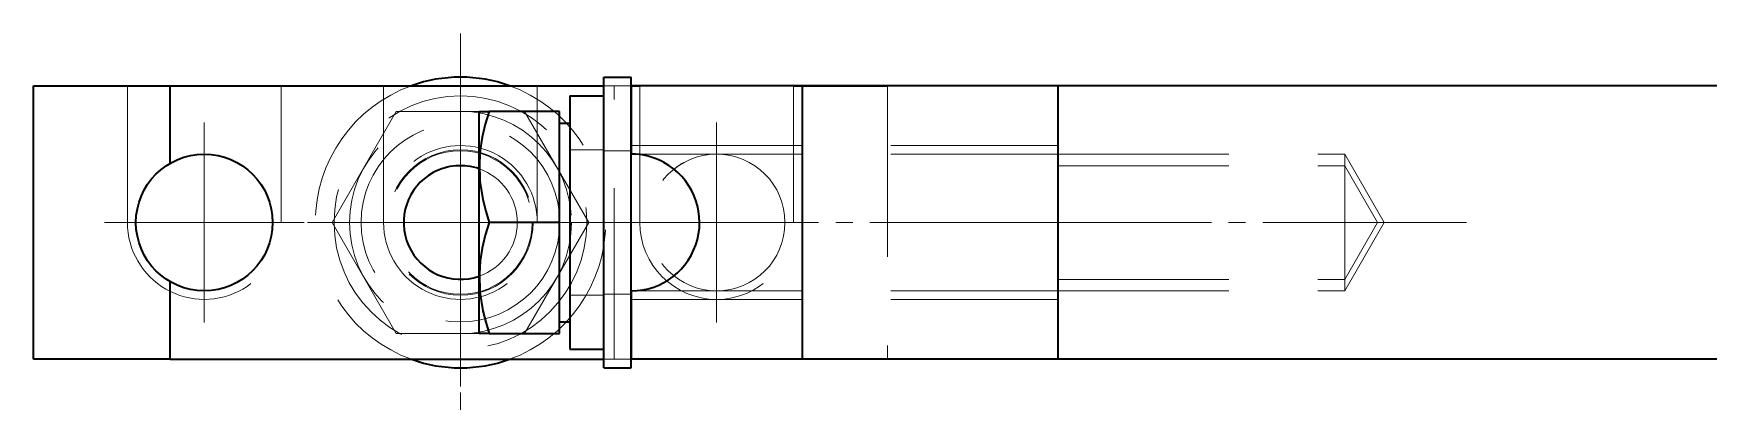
# Model space of a CAD drawing. Header units: millimetres. Extents: x 7914 to 16415, y -883 to 305.
# Drawn here: x 8194.7 to 8292.8, y -456.8 to -434.7 of the extents above; entities that cross this region are included whole.
import ezdxf

# ---------------------------------------------------------------- set-up
doc = ezdxf.new("R2010")
doc.units = ezdxf.units.MM
doc.linetypes.add('CENTER-HOKUTO', pattern=[23, 20, -1, 1, -1])
doc.linetypes.add('HIDDEN-HOKUTO', pattern=[3.8, 2.5, -1.3])
doc.layers.add('AM_7', color=2, linetype='CENTER-HOKUTO', lineweight=30)
doc.layers.add('AM_HID', color=1, linetype='HIDDEN-HOKUTO', lineweight=25)

msp = doc.modelspace()

# ---------------------------------------------------------------- linework, layer by layer
at = {"color": 7, "lineweight": 35, "ltscale": 0.425}
for p, q in [((8228.123, -454.25), (8228.123, -437.25)), ((8229.723, -454.25), (8229.723, -437.25)), ((8202.723, -437.75), (8219.723, -437.75)), ((8202.723, -453.75), (8219.723, -453.75))]:
    msp.add_line(p, q, dxfattribs=at)
at = {"color": 7, "lineweight": 35, "ltscale": 0.04}
for p, q in [((8228.123, -437.25), (8229.723, -437.25)), ((8228.123, -454.25), (8229.723, -454.25))]:
    msp.add_line(p, q, dxfattribs=at)
at = {"color": 7, "lineweight": 35, "ltscale": 0.2}
for p, q in [((8194.723, -437.75), (8202.723, -437.75)), ((8202.723, -453.75), (8194.723, -453.75))]:
    msp.add_line(p, q, dxfattribs=at)
at = {"color": 7, "lineweight": 35, "ltscale": 0.4}
for p, q in [((8194.723, -453.75), (8194.723, -437.75)), ((8194.723, -453.75), (8194.723, -437.75)), ((8239.723, -437.75), (8239.723, -453.75)), ((8254.723, -453.75), (8254.723, -437.75)), ((8254.723, -453.75), (8254.723, -437.75))]:
    msp.add_line(p, q, dxfattribs=at)
at = {"color": 7, "lineweight": 35, "ltscale": 0.1375}
for p, q in [((8194.723, -437.75), (8200.223, -437.75)), ((8239.223, -437.75), (8244.723, -437.75))]:
    msp.add_line(p, q, dxfattribs=at)
at = {"color": 7, "lineweight": 35, "ltscale": 0.113397}
for p, q in [((8202.723, -442.286), (8202.723, -437.75)), ((8202.723, -453.75), (8202.723, -449.214))]:
    msp.add_line(p, q, dxfattribs=at)
at = {"color": 7, "lineweight": 35, "ltscale": 0.15}
msp.add_line((8209.223, -437.75), (8215.223, -437.75), dxfattribs=at)
at = {"color": 7, "lineweight": 35, "ltscale": 0.209999}
for p, q in [((8219.723, -437.75), (8228.123, -437.75)), ((8219.723, -453.75), (8228.123, -453.75))]:
    msp.add_line(p, q, dxfattribs=at)
at = {"color": 7, "lineweight": 35, "ltscale": 0.097502}
msp.add_line((8224.223, -437.75), (8228.123, -437.75), dxfattribs=at)
at = {"color": 7, "lineweight": 35, "ltscale": 0.370001}
msp.add_line((8226.123, -438.35), (8226.123, -453.15), dxfattribs=at)
at = {"color": 7, "lineweight": 35, "ltscale": 0.05}
for p, q in [((8226.123, -438.35), (8228.123, -438.35)), ((8226.123, -453.15), (8228.123, -453.15))]:
    msp.add_line(p, q, dxfattribs=at)
at = {"color": 7, "lineweight": 35, "ltscale": 0.1}
for p, q in [((8229.723, -437.75), (8229.723, -441.75)), ((8229.723, -449.75), (8229.723, -453.75))]:
    msp.add_line(p, q, dxfattribs=at)
at = {"color": 7, "lineweight": 35, "ltscale": 0.25}
for p, q in [((8239.723, -437.75), (8229.723, -437.75)), ((8239.723, -453.75), (8229.723, -453.75))]:
    msp.add_line(p, q, dxfattribs=at)
at = {"color": 7, "lineweight": 35, "ltscale": 0.012498}
msp.add_line((8229.723, -437.75), (8230.223, -437.75), dxfattribs=at)
at = {"color": 7, "lineweight": 35, "ltscale": 0.375}
for p, q in [((8254.723, -437.75), (8239.723, -437.75)), ((8254.723, -453.75), (8239.723, -453.75))]:
    msp.add_line(p, q, dxfattribs=at)
at = {"color": 7, "lineweight": 35}
for p, q in [((8357.723, -437.75), (8254.723, -437.75)), ((8357.723, -453.75), (8254.723, -453.75))]:
    msp.add_line(p, q, dxfattribs=at)
at = {"color": 7, "lineweight": 35, "ltscale": 0.014542}
for p, q in [((8220.823, -439.25), (8221.405, -439.25)), ((8221.405, -452.25), (8220.823, -452.25))]:
    msp.add_line(p, q, dxfattribs=at)
at = {"color": 7, "lineweight": 35, "ltscale": 0.325}
msp.add_line((8220.823, -452.25), (8220.823, -439.25), dxfattribs=at)
at = {"color": 7, "lineweight": 35, "ltscale": 0.102957}
for p, q in [((8225.523, -439.25), (8221.405, -439.25)), ((8225.523, -445.75), (8221.405, -445.75)), ((8221.405, -452.25), (8225.523, -452.25))]:
    msp.add_line(p, q, dxfattribs=at)
at = {"color": 7, "lineweight": 35, "ltscale": 0.1625}
for p, q in [((8225.523, -445.75), (8225.523, -439.25)), ((8225.523, -452.25), (8225.523, -445.75))]:
    msp.add_line(p, q, dxfattribs=at)
at = {"color": 7, "lineweight": 35, "ltscale": 0.015}
for p, q in [((8225.523, -439.935), (8226.123, -439.935)), ((8225.523, -451.565), (8226.123, -451.565))]:
    msp.add_line(p, q, dxfattribs=at)
at = {"color": 7, "lineweight": 35, "ltscale": 0.187759}
msp.add_line((8229.723, -449.261), (8229.723, -441.75), dxfattribs=at)
at = {"color": 7, "lineweight": 35, "ltscale": 0.012241}
msp.add_line((8229.723, -449.75), (8229.723, -449.261), dxfattribs=at)
at = {"color": 7, "lineweight": 35}
for points in [[(8221.405, -439.25), (8221.179, -439.996), (8221.002, -440.751), (8220.884, -441.496), (8220.829, -442.246), (8220.865, -443.332), (8221.034, -444.408), (8221.201, -445.083), (8221.405, -445.75)], [(8221.405, -445.75), (8221.179, -446.496), (8221.002, -447.251), (8220.884, -447.996), (8220.829, -448.746), (8220.865, -449.832), (8221.034, -450.908), (8221.201, -451.583), (8221.405, -452.25)]]:
    msp.add_lwpolyline(points, dxfattribs=at)
msp.add_circle((8204.723, -445.75), 4, dxfattribs=at)
for centre, radius, start, end in [((8219.723, -445.75), 8.5, 70.24951, 109.75015), ((8229.729, -445.728), 3.978, 61.27267, 90.08073), ((8229.723, -445.75), 4, 270.00181, 61.35043), ((8219.723, -445.75), 3.324, 118.64789, 289.32964), ((8219.723, -445.75), 3.324, 70.67164, 118.64789), ((8219.723, -445.75), 8.5, 250.2503, 289.74971)]:
    msp.add_arc(centre, radius, start, end, dxfattribs=at)
at = {"layer": 'AM_7', "color": 2, "lineweight": 13}
for p, q in [((8219.723, -434.7), (8219.723, -456.8)), ((8219.723, -436.15), (8219.723, -455.35)), ((8204.723, -439.9), (8204.723, -451.6)), ((8234.723, -439.9), (8234.723, -451.6)), ((8210.573, -445.75), (8198.873, -445.75)), ((8230.773, -445.75), (8208.673, -445.75)), ((8220.695, -445.75), (8278.634, -445.75)), ((8220.697, -445.75), (8221.469, -445.75)), ((8240.573, -445.75), (8228.873, -445.75))]:
    msp.add_line(p, q, dxfattribs=at)
at = {"layer": 'AM_HID', "color": 1, "lineweight": 13, "ltscale": 4}
for p, q in [((8200.223, -437.75), (8200.223, -445.75)), ((8200.223, -437.75), (8200.223, -445.75)), ((8209.223, -445.75), (8209.223, -437.75)), ((8209.223, -445.75), (8209.223, -437.75)), ((8215.223, -437.75), (8215.223, -445.75)), ((8215.223, -437.75), (8215.223, -445.75)), ((8224.223, -445.75), (8224.223, -437.75)), ((8224.223, -445.75), (8224.223, -437.75)), ((8228.123, -437.75), (8229.723, -437.75)), ((8228.123, -437.75), (8229.723, -437.75)), ((8228.723, -453.75), (8228.723, -437.75)), ((8230.223, -437.75), (8230.223, -445.75)), ((8230.223, -437.75), (8230.223, -445.75)), ((8239.223, -445.75), (8239.223, -437.75)), ((8239.223, -445.75), (8239.223, -437.75)), ((8244.723, -437.75), (8244.723, -453.75)), ((8244.723, -437.75), (8244.723, -453.75)), ((8244.723, -437.75), (8244.723, -453.75)), ((8212.216, -445.75), (8215.967, -439.25)), ((8215.967, -439.25), (8220.823, -439.25)), ((8223.48, -439.25), (8227.231, -445.75)), ((8229.723, -441.25), (8254.723, -441.25)), ((8229.723, -441.25), (8254.723, -441.25)), ((8226.123, -441.5), (8228.123, -441.5)), ((8226.123, -450), (8226.123, -441.5)), ((8228.123, -450), (8228.123, -441.5)), ((8228.123, -441.55), (8229.723, -441.55)), ((8229.723, -441.75), (8254.723, -441.75)), ((8229.723, -441.75), (8254.723, -441.75)), ((8254.723, -441.75), (8271.497, -441.75)), ((8254.723, -441.75), (8271.497, -441.75)), ((8271.497, -443.832), (8271.497, -441.75)), ((8271.497, -441.75), (8271.497, -443.832)), ((8273.806, -445.75), (8271.497, -441.75)), ((8273.806, -445.75), (8271.497, -441.75)), ((8271.497, -447.668), (8271.497, -442.24)), ((8271.497, -442.24), (8271.497, -447.668)), ((8254.723, -442.427), (8271.497, -442.427)), ((8254.723, -442.427), (8271.497, -442.427)), ((8271.497, -444.157), (8271.497, -442.427)), ((8271.497, -442.427), (8271.497, -444.157)), ((8273.416, -445.75), (8271.497, -442.427)), ((8273.416, -445.75), (8271.497, -442.427)), ((8271.497, -447.344), (8271.497, -442.834)), ((8271.497, -442.834), (8271.497, -447.344)), ((8271.497, -449.261), (8271.497, -443.832)), ((8271.497, -443.832), (8271.497, -449.261)), ((8271.497, -448.667), (8271.497, -444.157)), ((8271.497, -444.157), (8271.497, -448.667)), ((8215.967, -452.25), (8212.216, -445.75)), ((8225.523, -445.75), (8221.405, -445.75)), ((8227.231, -445.75), (8223.48, -452.25)), ((8273.806, -445.75), (8271.497, -449.75)), ((8273.416, -445.75), (8271.497, -449.074)), ((8273.416, -445.75), (8271.497, -449.074)), ((8273.806, -445.75), (8271.497, -449.75)), ((8271.497, -449.074), (8271.497, -447.344)), ((8271.497, -447.344), (8271.497, -449.074)), ((8271.497, -449.75), (8271.497, -447.668)), ((8271.497, -447.668), (8271.497, -449.75)), ((8254.723, -449.074), (8271.497, -449.074)), ((8254.723, -449.074), (8271.497, -449.074)), ((8226.123, -450), (8228.123, -450)), ((8228.123, -449.95), (8229.723, -449.95)), ((8229.723, -449.75), (8254.723, -449.75)), ((8229.723, -449.75), (8254.723, -449.75)), ((8254.723, -449.75), (8271.497, -449.75)), ((8254.723, -449.75), (8271.497, -449.75)), ((8229.723, -450.25), (8254.723, -450.25)), ((8229.723, -450.25), (8254.723, -450.25)), ((8220.823, -452.25), (8215.967, -452.25)), ((8244.723, -453.75), (8194.723, -453.75)), ((8228.123, -453.75), (8229.723, -453.75))]:
    msp.add_line(p, q, dxfattribs=at)
for points in [[(8221.405, -445.75), (8221.179, -445.005), (8221.002, -444.25), (8220.884, -443.504), (8220.829, -442.754), (8220.865, -441.669), (8221.034, -440.592), (8221.201, -439.917), (8221.405, -439.25)], [(8221.405, -452.25), (8221.179, -451.505), (8221.002, -450.75), (8220.884, -450.004), (8220.829, -449.254), (8220.865, -448.169), (8221.034, -447.092), (8221.201, -446.417), (8221.405, -445.75)]]:
    msp.add_lwpolyline(points, dxfattribs=at)
for centre, radius in [((8219.723, -445.75), 7.4), ((8219.723, -445.75), 6.5), ((8219.723, -445.75), 5.815), ((8219.723, -445.75), 4.25), ((8219.723, -445.75), 4.2), ((8234.723, -445.75), 4)]:
    msp.add_circle(centre, radius, dxfattribs=at)
for centre, radius, start, end in [((8219.723, -445.75), 8.5, 109.75015, 250.2503), ((8219.723, -445.75), 8.5, 289.74971, 70.24951), ((8219.723, -445.75), 4.5, 0, 180.52289), ((8204.723, -445.75), 4, 118.64787, 128.85211), ((8234.723, -445.75), 4, 118.64787, 128.85211), ((8219.723, -445.75), 3.324, 289.32964, 70.67164), ((8204.723, -445.75), 4.5, 179.99999, 0), ((8204.723, -445.75), 4.5, 179.99999, 0), ((8219.723, -445.75), 4.5, 179.99999, 0), ((8219.723, -445.75), 4.5, 179.99999, 0), ((8234.723, -445.75), 4.5, 180.00001, 0), ((8234.723, -445.75), 4.5, 180.00001, 0)]:
    msp.add_arc(centre, radius, start, end, dxfattribs=at)

doc.saveas('drawing.dxf')
